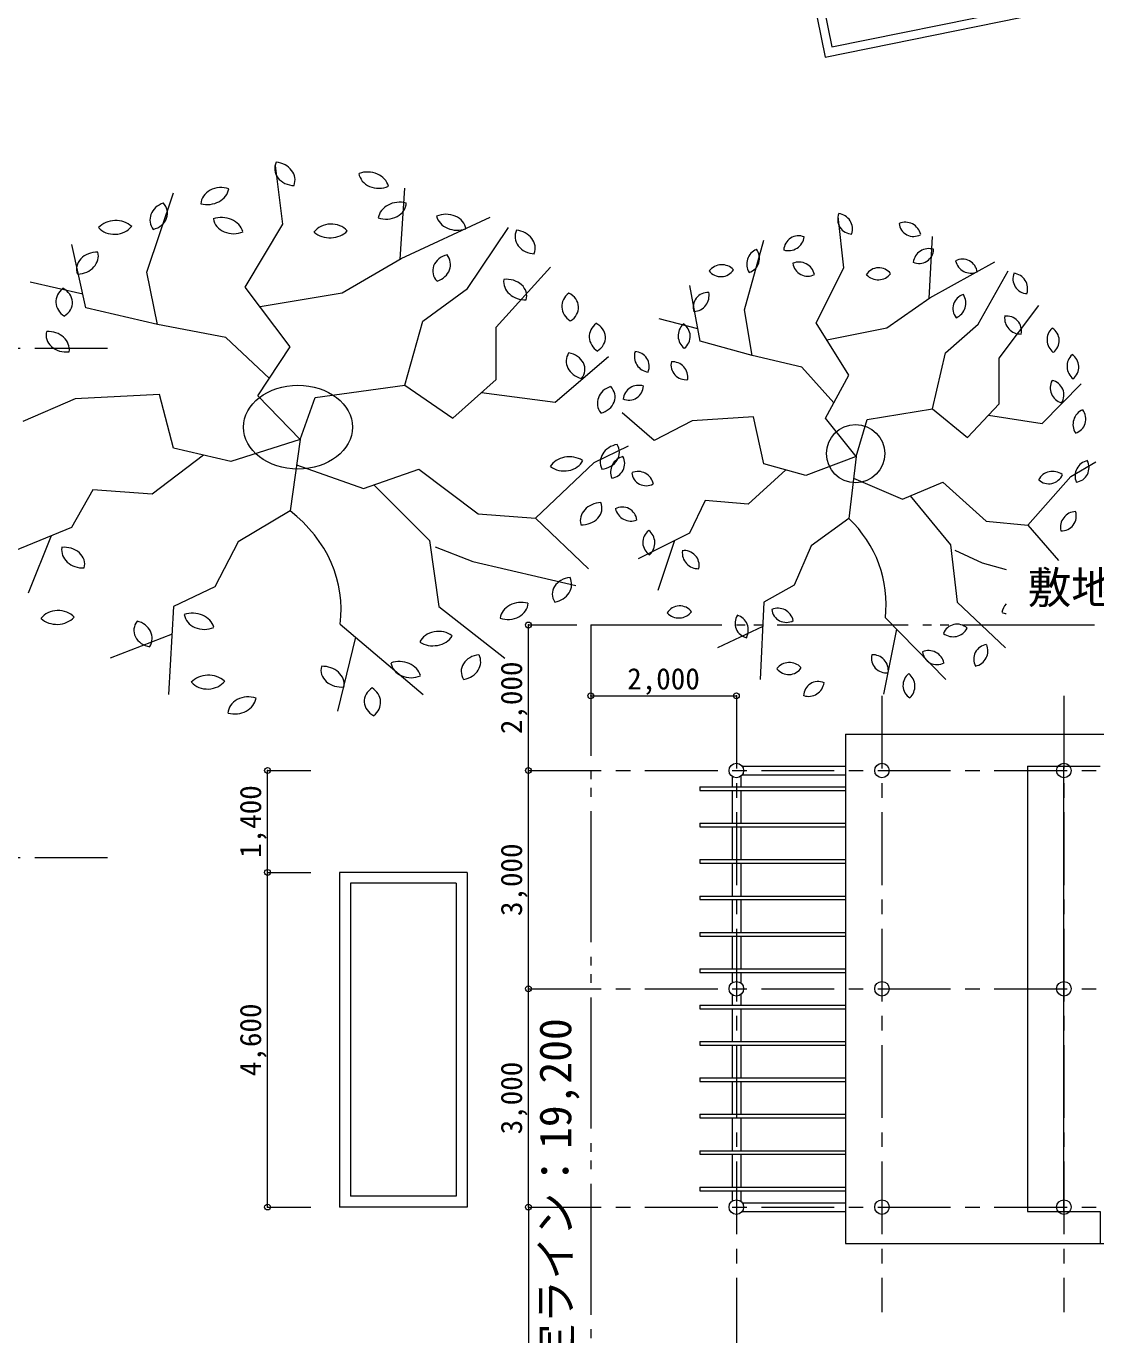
# Model space of a CAD drawing. Units: millimetres at full size, sheet at 1:200. Extents: x -49888 to 537025, y -29143 to 236022.
# Drawn here: x -6290 to 8404, y -9961 to 8024 of the extents above; entities that cross this region are included whole.
import ezdxf
from ezdxf.enums import TextEntityAlignment as Align

# ---------------------------------------------------------------- set-up
doc = ezdxf.new("R2010")
doc.units = ezdxf.units.MM
doc.header["$LTSCALE"] = 200
doc.header["$PDMODE"] = 32
doc.header["$PDSIZE"] = 80
doc.linetypes.add('CHAIN1', pattern=[8, 5, -1, 1, -1])
doc.linetypes.add('DOUBLE_CHAIN2', pattern=[12.8, 9, -1, 0.6, -0.6, 0.6, -1])
for name, color, linetype, lineweight in [('0-0_0-0', 4, 'CHAIN1', 9), ('0-1_0-1', 2, 'Continuous', 18), ('0-2_0-2', 3, 'Continuous', 13), ('0-3_PEN4', 3, 'Continuous', 13), ('0-4_PEN5', 7, 'Continuous', 9), ('0-6_0-6', 2, 'Continuous', 18), ('0-8_0-8', 7, 'Continuous', 5), ('0-9_PEN10', 3, 'Continuous', 13), ('0-F_', 1, 'DOUBLE_CHAIN2', 18)]:
    doc.layers.add(name, color=color, linetype=linetype, lineweight=lineweight)
doc.styles.add('ＭＳ ゴシック', font='')
doc.styles.get('ＭＳ ゴシック').set_extended_font_data('MS Gothic')

msp = doc.modelspace()

# ---------------------------------------------------------------- linework, layer by layer
at = {"layer": '0-0_0-0'}
for p, q in [((-26972.6, 3600), (-5090.5, 3600)), ((3466.4, -1179.1), (3466.4, -19405.4)), ((5466.4, -1179.1), (5466.4, -9648)), ((7966.4, -1179.1), (7966.4, -9648)), ((610.2, -2205.4), (20580.5, -2205.4)), ((-26972.6, -3400), (-5090.5, -3400)), ((610.2, -5205.4), (20580.5, -5205.4)), ((610.2, -8205.4), (20580.5, -8205.4))]:
    msp.add_line(p, q, dxfattribs=at)
at = {"layer": '0-1_0-1'}
for centre in [(3466.4, -2205.4), (5466.4, -2205.4), (7966.4, -2205.4), (3466.4, -5205.4), (5466.4, -5205.4), (7966.4, -5205.4), (3466.4, -8205.4), (5466.4, -8205.4), (7966.4, -8205.4)]:
    msp.add_circle(centre, 100, dxfattribs=at)
at = {"layer": '0-2_0-2'}
for p, q in [((2966.4, -2430.4), (2966.4, -2480.4)), ((2966.4, -2930.4), (2966.4, -2980.4)), ((2966.4, -3430.4), (2966.4, -3480.4)), ((2966.4, -3930.4), (2966.4, -3980.4)), ((2966.4, -4430.4), (2966.4, -4480.4)), ((2966.4, -4930.4), (2966.4, -4980.4)), ((2966.4, -5430.4), (2966.4, -5480.4)), ((2966.4, -5930.4), (2966.4, -5980.4)), ((2966.4, -6430.4), (2966.4, -6480.4)), ((2966.4, -6930.4), (2966.4, -6980.4)), ((2966.4, -7430.4), (2966.4, -7480.4)), ((2966.4, -7930.4), (2966.4, -7980.4))]:
    msp.add_line(p, q, dxfattribs=at)
at = {"layer": '0-3_PEN4'}
for p, q in [((4966.4, -1705.4), (15966.4, -1705.4)), ((3546.4, -2145.4), (4966.4, -2145.4)), ((7466.4, -2145.4), (8466.4, -2145.4)), ((7966.4, -8265.4), (7966.4, -2145.4)), ((3406.4, -2285.4), (3406.4, -2430.4)), ((3526.4, -2285.4), (3526.4, -2430.4)), ((3546.4, -2265.4), (4966.4, -2265.4)), ((2966.4, -2430.4), (4966.4, -2430.4)), ((2966.4, -2480.4), (4966.4, -2480.4)), ((3406.4, -2480.4), (3406.4, -2930.4)), ((3526.4, -2480.4), (3526.4, -2930.4)), ((2966.4, -2930.4), (4966.4, -2930.4)), ((2966.4, -2980.4), (4966.4, -2980.4)), ((3406.4, -2980.4), (3406.4, -3430.4)), ((3526.4, -2980.4), (3526.4, -3430.4)), ((2966.4, -3430.4), (4966.4, -3430.4)), ((2966.4, -3480.4), (4966.4, -3480.4)), ((3406.4, -3480.4), (3406.4, -3930.4)), ((3526.4, -3480.4), (3526.4, -3930.4)), ((-233.6, -3605.4), (-1983.6, -3605.4)), ((-1983.6, -3605.4), (-1983.6, -8205.4)), ((-383.6, -3755.4), (-1833.6, -3755.4)), ((-1833.6, -3755.4), (-1833.6, -8055.4)), ((-383.6, -3755.4), (-383.6, -8055.4)), ((2966.4, -3930.4), (4966.4, -3930.4)), ((2966.4, -3980.4), (4966.4, -3980.4)), ((3406.4, -3980.4), (3406.4, -4430.4)), ((3526.4, -3980.4), (3526.4, -4430.4)), ((2966.4, -4430.4), (4966.4, -4430.4)), ((2966.4, -4480.4), (4966.4, -4480.4)), ((3406.4, -4480.4), (3406.4, -4930.4)), ((3526.4, -4480.4), (3526.4, -4930.4)), ((2966.4, -4930.4), (4966.4, -4930.4)), ((2966.4, -4980.4), (4966.4, -4980.4)), ((3406.4, -4980.4), (3406.4, -5125.4)), ((3526.4, -4980.4), (3526.4, -5125.4)), ((3406.4, -5285.4), (3406.4, -5430.4)), ((3526.4, -5285.4), (3526.4, -5430.4)), ((2966.4, -5430.4), (4966.4, -5430.4)), ((2966.4, -5480.4), (4966.4, -5480.4)), ((3406.4, -5480.4), (3406.4, -5930.4)), ((3526.4, -5480.4), (3526.4, -5930.4)), ((2966.4, -5930.4), (4966.4, -5930.4)), ((2966.4, -5980.4), (4966.4, -5980.4)), ((3406.4, -5980.4), (3406.4, -6430.4)), ((3526.4, -5980.4), (3526.4, -6430.4)), ((2966.4, -6430.4), (4966.4, -6430.4)), ((2966.4, -6480.4), (4966.4, -6480.4)), ((3406.4, -6480.4), (3406.4, -6930.4)), ((3526.4, -6480.4), (3526.4, -6930.4)), ((2966.4, -6930.4), (4966.4, -6930.4)), ((2966.4, -6980.4), (4966.4, -6980.4)), ((3406.4, -6980.4), (3406.4, -7430.4)), ((3526.4, -6980.4), (3526.4, -7430.4)), ((2966.4, -7430.4), (4966.4, -7430.4)), ((2966.4, -7480.4), (4966.4, -7480.4)), ((3406.4, -7480.4), (3406.4, -7930.4)), ((3526.4, -7480.4), (3526.4, -7930.4)), ((-383.6, -8055.4), (-1833.6, -8055.4)), ((2966.4, -7930.4), (4966.4, -7930.4)), ((2966.4, -7980.4), (4966.4, -7980.4)), ((3406.4, -7980.4), (3406.4, -8125.4)), ((3526.4, -7980.4), (3526.4, -8125.4)), ((3546.4, -8145.4), (4966.4, -8145.4)), ((3546.4, -8265.4), (4966.4, -8265.4))]:
    msp.add_line(p, q, dxfattribs=at)
for points in [[(4966.4, -1705.4), (4966.4, -8705.4), (15966.4, -8705.4)], [(7466.4, -2145.4), (7466.4, -8265.4), (8466.4, -8265.4), (8466.4, -8705.4)], [(-233.6, -3605.4), (-233.6, -8205.4), (-1983.6, -8205.4)]]:
    msp.add_lwpolyline(points, dxfattribs=at)
at = {"layer": '0-4_PEN5'}
for points in [[(3466.4, 13594.6), (4686.1, 7597.4), (7371.1, 8143.5)], [(3584, 13618.5), (4779.8, 7738.9), (7229.6, 8237.1)]]:
    msp.add_lwpolyline(points, dxfattribs=at)
at = {"layer": '0-6_0-6'}
msp.add_circle((5103.8, 2149.8), 400, dxfattribs=at)
msp.add_ellipse((-2556.2, 2513.4), major_axis=(748.5, 0), ratio=0.769231, dxfattribs=at)
at = {"layer": '0-8_0-8', "color": 5}
for p, q in [((610.2, -205.4), (1275.7, -205.4)), ((610.2, -2205.4), (610.2, -205.4)), ((1466.4, -1179.1), (3466.4, -1179.1)), ((-2974.4, -2205.4), (-2379, -2205.4)), ((-2974.4, -3605.4), (-2974.4, -2205.4)), ((610.2, -5205.4), (610.2, -2205.4)), ((-2974.4, -3605.4), (-2379, -3605.4)), ((-2974.4, -8205.4), (-2974.4, -3605.4)), ((610.2, -8205.4), (610.2, -5205.4)), ((-2974.4, -8205.4), (-2379, -8205.4)), ((610.2, -8205.4), (610.2, -19405.4))]:
    msp.add_line(p, q, dxfattribs=at)
at = {"layer": '0-8_0-8'}
for p in [(610.2, -205.4), (1466.4, -1179.1), (3466.4, -1179.1), (-2974.4, -2205.4), (610.2, -2205.4), (-2974.4, -3605.4), (610.2, -5205.4), (-2974.4, -8205.4), (610.2, -8205.4)]:
    msp.add_point(p, dxfattribs=at)
at = {"layer": '0-9_PEN10'}
for p, q in [((-2762.4, 5302.6), (-2864.3, 6108.5)), ((-1150.5, 4822.6), (-1088.9, 5796.4)), ((-4632.6, 4644.8), (-4265.2, 5735.2)), ((-1138.7, 4830.5), (84.4, 5399.4)), ((4941, 4702.6), (4866.7, 5407.8)), ((-228.5, 4419.6), (335.7, 5255.2)), ((3577.3, 4127), (3845.2, 5081.1)), ((6116.3, 4282.6), (6161.3, 5134.7)), ((-5469.3, 4153), (-5661.3, 5026.1)), ((167.4, 3886.3), (911.7, 4712)), ((6125, 4289.5), (7016.8, 4787.3)), ((-5512, 4342.6), (-6237.3, 4504.6)), ((6788.7, 3930), (7200, 4661.1)), ((2967.2, 3696.7), (2827.2, 4460.6)), ((7077.3, 3463.3), (7620.1, 4185.8)), ((2936.1, 3862.6), (2407.2, 4004.3)), ((978.1, 2859.2), (1710.5, 3483.3)), ((7668.4, 2564.6), (8202.5, 3110.7)), ((2336.3, 2331.2), (1897.3, 2709.8)), ((705.5, 1261.1), (1435.5, 565.8)), ((-5668.5, 1136.7), (-6637.9, 733.7)), ((7469.7, 1166.3), (7893.1, 682.4)), ((-5948.2, 1022.1), (-6263.4, 234)), ((2822, 1057.4), (2115.1, 704.8)), ((2618.1, 957.2), (2388.2, 267.5)), ((-152.6, 668.5), (1260.1, 336.7)), ((6844, 647.8), (7171.6, 555.4)), ((-4265.2, 50.3), (-4336.3, -1160.6)), ((-621.9, 50.3), (285.9, -662.8)), ((3845.2, 106.8), (3793.4, -952.7)), ((6501.8, 106.8), (7163.7, -517.2)), ((5514.9, -107.5), (6344.5, -952.7)), ((-4286.5, -331), (-5137.5, -662.8)), ((-1975.4, -194.7), (-837.6, -1160.6)), ((3829.7, -226.8), (3209.2, -517.2)), ((5667, -263.1), (5487.2, -1154.9)), ((-1766.8, -372.4), (-2013.3, -1391.7))]:
    msp.add_line(p, q, dxfattribs=at)
at = {"layer": '0-9_PEN10', "color": 4, "lineweight": 9}
for p, q in [((-4485.6, 3925.8), (-5469.3, 4153)), ((3684.5, 3497.9), (2967.2, 3696.7)), ((-36.5, 2987.5), (978.1, 2859.2)), ((6928.7, 2676.9), (7668.4, 2564.6)), ((-669.3, 870), (-152.6, 668.5)), ((6467.2, 824.1), (6844, 647.8))]:
    msp.add_line(p, q, dxfattribs=at)
at = {"layer": '0-9_PEN10', "color": 5, "lineweight": 5}
for p, q in [((-2527.7, 2341.6), (-2321.5, 2922.4)), ((5112.1, 2111.7), (5262.5, 2619.9)), ((-2527.7, 2341.6), (-2665.2, 1363.8)), ((-2577.5, 1997.9), (-1655.4, 1670)), ((5112.1, 2111.7), (5011.9, 1256.2)), ((5075.8, 1811), (5748.2, 1524.1))]:
    msp.add_line(p, q, dxfattribs=at)
at = {"layer": '0-9_PEN10', "color": 4, "lineweight": 9}
for points in [[(-2665.2, 3619.6), (-3281.5, 4439.4), (-2762.4, 5302.6)], [(-3077.6, 4172.7), (-1949.3, 4358.4), (-1138.7, 4830.5)], [(5011.9, 3230), (4562.5, 3947.3), (4941, 4702.6)], [(-2949.6, 3183.1), (-3549.4, 3744.1), (-4485.6, 3925.8), (-4632.6, 4644.8)], [(-1088.9, 3088.3), (-842.4, 3969.3), (-228.5, 4419.6)], [(4711.2, 3713.9), (5533.9, 3876.4), (6125, 4289.5)], [(4804.5, 2848), (4367.2, 3338.9), (3684.5, 3497.9), (3577.3, 4127)], [(-2321.5, 2922.4), (-1088.9, 3088.3), (-427.6, 2635.9), (167.4, 3169.3), (167.4, 3886.3)], [(6161.3, 2765.1), (6341, 3535.9), (6788.7, 3930)], [(5262.5, 2619.9), (6161.3, 2765.1), (6643.5, 2369.3), (7077.3, 2835.9), (7077.3, 3463.3)], [(-4265.2, 2225.1), (-4459.6, 2963.8), (-5616.3, 2902.6), (-6334.5, 2592.5)], [(3845.2, 2009.7), (3703.5, 2656.2), (2860, 2602.6), (2336.3, 2331.2)], [(-3855.1, 2128.3), (-4561.5, 1591), (-5374.5, 1650.3), (-5668.5, 1136.7)], [(-1655.4, 1670), (-894.5, 1936.7), (-81.5, 1324.3), (705.5, 1261.1)], [(4144.2, 1925.1), (3629.2, 1454.9), (3036.3, 1506.8), (2822, 1057.4)], [(-1513.2, 1721.4), (-747.6, 955), (-621.9, 50.3)], [(5748.2, 1524.1), (6303, 1757.4), (6895.8, 1221.6), (7469.7, 1166.3)], [(5851.9, 1569), (6410.2, 898.4), (6501.8, 106.8)], [(-2665.2, 1363.8), (-3378.7, 935.2), (-3698.7, 316.9), (-4265.2, 50.3)], [(5011.9, 1256.2), (4491.7, 881.1), (4258.3, 340.1), (3845.2, 106.8)]]:
    msp.add_lwpolyline(points, dxfattribs=at)
at = {"layer": '0-9_PEN10', "color": 5, "lineweight": 5}
for points in [[(-2527.7, 2341.6), (-3108.5, 2944.1), (-2665.2, 3619.6)], [(5112.1, 2111.7), (4688.7, 2638.9), (5011.9, 3230)], [(-2527.7, 2341.6), (-3478.2, 2039.4), (-4265.2, 2225.1)], [(5112.1, 2111.7), (4419.1, 1847.3), (3845.2, 2009.7)]]:
    msp.add_lwpolyline(points, dxfattribs=at)
at = {"layer": '0-9_PEN10'}
for points in [[(705.5, 1261.1), (1513.8, 2025.6), (1985.5, 2254.7)], [(7469.7, 1166.3), (8059.1, 1835.2), (8403, 2035.7)]]:
    msp.add_lwpolyline(points, dxfattribs=at)
for centre, radius, start, end in [((5060.3, 5369.7), 202.2, 156.90999, 268.27998), ((4844.2, 5233.2), 217.8, 342.92998, 82.25998), ((5902, 5336.9), 202.2, 186.90997, 298.27998), ((5786.2, 5112.2), 217.8, 12.92999, 112.25998), ((4320.5, 4941.1), 202.2, 66.90999, 178.27998), ((4182.3, 5157.2), 217.8, 252.92998, 352.25996), ((3826.2, 4756.2), 217.8, 112.92999, 212.25998), ((3582.5, 4834), 202.2, 286.90999, 38.27998), ((5974.6, 4965.3), 202.2, 246.90997, 358.27998), ((6111.2, 4749.3), 217.8, 72.92999, 172.25998), ((3254.1, 4783.8), 202.2, 216.90997, 328.27998), ((3266.2, 4528), 217.8, 42.92999, 142.25998), ((4325.7, 4564.3), 217.8, 12.92999, 112.25998), ((4445, 4790.7), 202.2, 186.90997, 298.27998), ((5423.3, 4502.1), 202.2, 36.90999, 148.27998), ((6690.2, 4847.8), 217.8, 192.92998, 292.25996), ((6574.4, 4619.6), 202.2, 6.90999, 118.27998), ((5412.9, 4756.2), 217.8, 222.92998, 322.25996), ((7468, 4550.5), 202.2, 156.90999, 268.27998), ((7250.2, 4413.9), 217.8, 342.92998, 82.25998), ((3076.1, 4163.3), 202.2, 86.90999, 198.27998), ((2873.9, 4320.6), 217.8, 272.92998, 12.25999), ((6643.5, 4142.6), 202.2, 106.90999, 218.27998), ((6401.5, 4218.6), 217.8, 292.92998, 32.25999), ((7369.4, 4011.2), 217.8, 172.92998, 272.25996), ((7181, 3838.4), 202.2, 346.90999, 98.27998), ((2884.2, 3769.3), 217.8, 132.92998, 232.25998), ((2630.2, 3760.6), 202.2, 306.90999, 58.27998), ((7951.9, 3713.9), 217.8, 132.92998, 232.25998), ((7699.6, 3701.9), 202.2, 306.90999, 58.27998), ((2282.8, 3485.8), 217.8, 162.92998, 262.25996), ((2066.7, 3349.3), 202.2, 336.90999, 88.27998), ((8226.7, 3349.3), 217.8, 132.92998, 232.25998), ((7969.2, 3340.6), 202.2, 306.90999, 58.27998), ((2770.2, 3368.3), 202.2, 166.90999, 278.27998), ((2583.5, 3195.4), 217.8, 352.92998, 92.25998), ((1987.2, 3086.5), 202.2, 246.90997, 358.27998), ((2125.5, 2870.5), 217.8, 72.92999, 172.25998), ((7996.8, 3055.4), 217.8, 152.92998, 252.25998), ((7763.5, 2956.9), 202.2, 326.90999, 78.27998), ((8308, 2550.7), 217.8, 112.92999, 212.25998), ((8066, 2625.1), 202.2, 286.90999, 38.27998), ((1956.1, 1895.7), 217.8, 102.92999, 202.25998), ((1729.7, 2014.9), 202.2, 276.90999, 28.27998), ((8337.3, 1842.1), 217.8, 102.92999, 202.25998), ((8109.2, 1957.9), 202.2, 276.90999, 28.27998), ((2229.2, 1911.2), 202.2, 186.90997, 298.27998), ((2115.1, 1686.5), 217.8, 12.92999, 112.25998), ((7810.2, 1688.3), 217.8, 52.92999, 152.25998), ((7758.3, 1937.2), 202.2, 226.90997, 338.27998), ((1899.1, 1213), 202.2, 6.90999, 118.27998), ((2018.3, 1441.1), 217.8, 192.92998, 292.25996), ((8136.8, 1136.9), 217.8, 92.92999, 192.25998), ((7934.6, 1290.7), 202.2, 266.90999, 18.27998), ((2383, 931.2), 202.2, 126.90999, 238.27998), ((2128.9, 922.6), 217.8, 312.92998, 52.25999), ((2941.3, 786.1), 217.8, 172.92998, 272.25996), ((2752.9, 614.9), 202.2, 346.90999, 98.27998), ((2688.9, -145.6), 202.2, 36.90999, 148.27998), ((4152.9, 32.5), 202.2, 186.90997, 298.27998), ((4035.4, -192.2), 217.8, 12.92999, 112.25998), ((7331.4, -62.6), 217.8, 137.19204, 172.25998), ((2676.8, 108.5), 217.8, 222.92998, 322.25996), ((3649.9, -181.9), 202.2, 146.90999, 258.27998), ((3413.1, -276.9), 217.8, 332.92998, 72.25999), ((7194.9, 151.7), 202.2, 246.90997, 263.4056), ((6498.3, -396.2), 202.2, 46.90999, 158.27998), ((6443, -149), 217.8, 232.92998, 332.25996), ((6928.7, -676.2), 202.2, 96.90999, 208.27998), ((6704, -558.6), 217.8, 282.92998, 22.25999), ((5523.5, -660.6), 202.2, 166.90999, 278.27998), ((5336.8, -831.7), 217.8, 352.92998, 92.25998), ((6223.5, -548.3), 202.2, 186.90997, 298.27998), ((6106, -774.7), 217.8, 12.92999, 112.25998), ((4194.4, -938.9), 217.8, 42.92999, 142.25998), ((4185.7, -684.8), 202.2, 216.90997, 328.27998), ((5957.3, -1035.7), 202.2, 126.90999, 238.27998), ((5701.5, -1046.1), 217.8, 312.92998, 52.25999), ((4591.9, -1184.3), 202.2, 66.90999, 178.27998), ((4455.4, -968.3), 217.8, 252.92998, 352.25996)]:
    msp.add_arc(centre, radius, start, end, dxfattribs=at)
at = {"layer": '0-9_PEN10', "color": 4, "lineweight": 9}
msp.add_arc((3905.7, 75.7), 1617.8, 353.50996, 46.87999, dxfattribs=at)
at = {"layer": '0-9_PEN10'}
for centre, major_axis, start_param, end_param in [((-2598.8, 6065.1), (277.3, 0), 2.7385959, 4.682369), ((-2895.1, 5909), (298.7, 0), 5.9852572, 7.7188928), ((-1444.5, 6027.5), (277.3, 0), 3.2621944, 5.2059678), ((-1603.3, 5770.7), (298.7, 0), 0.2256709, 1.9593063), ((-3803, 5822.1), (298.7, 0), 4.4144609, 6.1480962), ((-3613.4, 5575.2), (277.3, 0), 1.1677996, 3.1115727), ((-4291.3, 5363.8), (298.7, 0), 1.9710002, 3.7046355), ((-4625.5, 5452.7), (277.3, 0), 5.007524, 6.9512971), ((-1344.9, 5602.9), (277.3, 0), 4.309392, 6.2531654), ((-1157.6, 5355.9), (298.7, 0), 1.2728685, 3.0065038), ((-3606.2, 5144.6), (298.7, 0), 0.2256709, 1.9593063), ((-363.6, 5468.5), (298.7, 0), 3.3672633, 5.1008986), ((-522.4, 5207.8), (277.3, 0), 0.120602, 2.0643752), ((-5075.9, 5395.4), (277.3, 0), 3.7857932, 5.7295666), ((-5059.3, 5103.1), (298.7, 0), 0.7492697, 2.482905), ((-3442.7, 5403.3), (277.3, 0), 3.2621944, 5.2059678), ((-2101, 5073.5), (277.3, 0), 0.6442008, 2.5879739), ((703.1, 5128.8), (277.3, 0), 2.7385959, 4.682369), ((404.4, 4972.7), (298.7, 0), 5.9852572, 7.7188928), ((-2115.3, 5363.8), (298.7, 0), 3.8908621, 5.6244974), ((-5320, 4686.3), (277.3, 0), 1.5168655, 3.4606386), ((-5597.3, 4866.1), (298.7, 0), 4.7635267, 6.4971626), ((-427.6, 4662.6), (277.3, 0), 1.8659313, 3.8097044), ((-759.4, 4749.5), (298.7, 0), 5.1125926, 6.8462284), ((568, 4512.5), (298.7, 0), 3.0181975, 4.7518328), ((309.6, 4314.9), (277.3, 0), 6.0547215, 7.9984946), ((-5583.1, 4235.9), (298.7, 0), 2.3200658, 4.0537014), ((-5931.6, 4226.1), (277.3, 0), 5.3565898, 7.3003629), ((1366.8, 4172.7), (298.7, 0), 2.3200658, 4.0537014), ((1020.7, 4158.9), (277.3, 0), 5.3565898, 7.3003629), ((-5739.6, 3777.7), (277.3, 0), 2.9131289, 4.856902), ((-5995.6, 3580.1), (298.7, 0), 6.1597901, 7.8934257), ((1743.7, 3755.9), (298.7, 0), 2.3200658, 4.0537014), ((1390.5, 3746.1), (277.3, 0), 5.3565898, 7.3003629), ((1428.4, 3420.1), (298.7, 0), 2.6691316, 4.4027672), ((1108.4, 3307.6), (277.3, 0), 5.7056557, 7.6494288), ((1855.1, 2843.4), (298.7, 0), 1.9710002, 3.7046355), ((1523.2, 2928.3), (277.3, 0), 5.007524, 6.9512971), ((1895.4, 2033.5), (298.7, 0), 1.7964673, 3.5301026), ((1582.5, 2165.8), (277.3, 0), 4.832991, 6.7767641), ((1172.4, 1857.7), (298.7, 0), 0.9238026, 2.657438), ((1101.3, 2142.1), (277.3, 0), 3.9603261, 5.9040995), ((1620.4, 1227.5), (298.7, 0), 1.6219343, 3.3555697), ((1343.1, 1403.3), (277.3, 0), 4.6584581, 6.6022312), ((-5504.9, 826.6), (298.7, 0), 3.0181975, 4.7518328), ((-5763.3, 631), (277.3, 0), 6.0547215, 7.9984946), ((1215.1, 218.2), (277.3, 0), 1.6913984, 3.6351715), ((904.6, 352.5), (298.7, 0), 4.9380597, 6.6716955), ((328.6, 101.6), (277.3, 0), 4.309392, 6.2531654), ((515.8, -143.3), (298.7, 0), 1.2728685, 3.0065038), ((-5851, -238.1), (277.3, 0), 0.6442008, 2.5879739), ((-5867.6, 52.2), (298.7, 0), 3.8908621, 5.6244974), ((-4533.1, -279.6), (277.3, 0), 2.564063, 4.5078361), ((-4857.8, -388.2), (298.7, 0), 5.8107243, 7.5443601), ((-3843.3, -34.7), (277.3, 0), 3.2621944, 5.2059678), ((-4004.5, -291.5), (298.7, 0), 0.2256709, 1.9593063), ((-626.7, -524.5), (277.3, 0), 0.8187337, 2.7625069), ((-702.5, -242.1), (298.7, 0), 4.065395, 5.7990303), ((-1164.8, -957.1), (298.7, 0), 0.2256709, 1.9593063), ((-36.5, -844.6), (277.3, 0), 1.6913984, 3.6351715), ((-344.6, -710.2), (298.7, 0), 4.9380597, 6.6716955), ((-3786.4, -1144.8), (298.7, 0), 0.7492697, 2.482905), ((-1963.6, -826.8), (277.3, 0), 2.9131289, 4.856902), ((-2219.6, -1022.3), (298.7, 0), 6.1597901, 7.8934257), ((-1003.6, -698.4), (277.3, 0), 3.2621944, 5.2059678), ((-3798.2, -854.4), (277.3, 0), 3.7857932, 5.7295666), ((-1368.6, -1255.4), (277.3, 0), 2.2149972, 4.1587703), ((-1719.4, -1267.3), (298.7, 0), 5.4616584, 7.1952943), ((-3241.2, -1425.3), (277.3, 0), 1.1677996, 3.1115727), ((-3428.5, -1178.4), (298.7, 0), 4.4144609, 6.1480962)]:
    msp.add_ellipse(centre, major_axis=major_axis, ratio=0.833333, start_param=start_param, end_param=end_param, dxfattribs=at)
at = {"layer": '0-9_PEN10', "color": 4, "lineweight": 9}
msp.add_ellipse((-4182.2, 14.7), major_axis=(2218.7, 0), ratio=0.833333, start_param=6.1699128, end_param=7.1013955, dxfattribs=at)
at = {"layer": '0-F_'}
for q in [(1466.4, -19213.1), (19466.4, -205.4)]:
    msp.add_line((1466.4, -205.4), q, dxfattribs=at)

# ---------------------------------------------------------------- texts
at = {"layer": '0-8_0-8', "style": 'ＭＳ ゴシック'}
for s, p in [('2,000', (610.2, -1705.4)), ('1,400', (-2974.4, -3405.4)), ('3,000', (610.2, -4205.4)), ('4,600', (-2974.4, -6405.4)), ('3,000', (610.2, -7205.4))]:
    msp.add_text(s, height=293.3, rotation=90, dxfattribs=at).set_placement(p, align=Align.BOTTOM_LEFT)
msp.add_text('2,000', height=293.3, dxfattribs=at).set_placement((1966.4, -1179.1), align=Align.BOTTOM_LEFT)
at = {"layer": '0-F_', "color": 7, "style": 'ＭＳ ゴシック'}
msp.add_text('敷地想定ライン：18,000', height=439.9, dxfattribs=at).set_placement((7467.4, -43.2), align=Align.BOTTOM_LEFT)
msp.add_text('敷地想定ライン：19,200', height=439.9, rotation=90, dxfattribs=at).set_placement((1330.4, -12206), align=Align.BOTTOM_LEFT)

doc.saveas('drawing.dxf')
